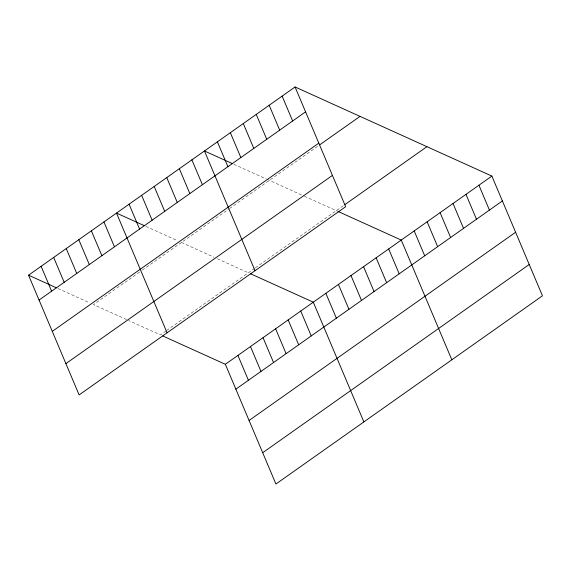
<?xml version="1.0" encoding="UTF-8"?>
<svg xmlns="http://www.w3.org/2000/svg" width="571" height="571" viewBox="0 0 571 571"><rect width="100%" height="100%" fill="white"/><g stroke="black" fill="none" stroke-linecap="round" stroke-linejoin="round"><path stroke-width="0.43" stroke-dasharray="2.85 2.14" d="M139.567 272.06L93.494 304.593L127.747 320.103M142.357 270.09L228.914 208.965M229.613 208.472L318.304 145.833M165.99 330.944L160.401 334.892L128.539 320.467M166.689 330.452L254.637 268.341M255.337 267.849L344.22 205.082M233.839 164.27L266.307 178.973M267.078 179.323L303.651 195.882M304.45 196.238L337.861 211.37M145.883 226.38L177.581 240.734M181.45 242.482L214.104 257.271M217.294 258.713L248.356 272.781M57.928 288.491L89.626 302.844"/><path stroke-width="0.86" d="M295.079 86.978L345.655 206.709L79.126 394.925L28.55 275.193L295.079 86.978L491.874 176.075L542.45 295.807L275.921 484.022L225.345 364.291L162.721 335.941M39.056 300.06L305.585 111.845M52.282 331.366L318.804 143.15M319.746 144.82L360.023 116.377M65.901 363.62L332.429 175.404M344.941 204.575L426.93 146.676M225.345 364.291L491.874 176.075M235.852 389.165L502.38 200.942M249.077 420.47L515.599 232.247M262.703 452.717L529.224 264.501M232.29 163.57L204.461 150.965L255.037 270.704M338.632 211.72L401.256 240.07L451.832 359.801M144.335 225.681L116.505 213.083L167.082 332.814M250.676 273.83L313.301 302.18L363.877 421.912M28.55 275.193L56.379 287.791M478.926 185.218L489.433 210.085M465.979 194.361L476.485 219.228M453.039 203.504L463.538 228.371M440.091 212.648L450.598 237.515M427.144 221.784L437.65 246.658M414.196 230.927L424.703 255.794M388.687 248.942L399.193 273.809M376.125 257.814L386.631 282.688M363.563 266.693L374.062 291.56M282.131 96.114L292.637 120.988M350.994 275.565L361.5 300.432M269.184 105.257L279.69 130.124M338.432 284.437L348.938 309.304M256.236 114.4L266.743 139.267M325.863 293.308L336.369 318.175M243.296 123.543L253.802 148.41M230.349 132.686L240.855 157.553M300.739 311.052L311.238 335.926M217.401 141.829L227.908 166.696M288.169 319.931L298.676 344.798M275.607 328.803L286.114 353.67M191.892 159.844L202.398 184.711M263.038 337.675L273.545 362.542M179.33 168.716L189.836 193.583M250.476 346.547L260.983 371.414M166.761 177.588L177.267 202.455M237.914 355.419L248.414 380.286M154.199 186.46L164.705 211.327M141.637 195.332L152.136 220.199M129.067 204.204L139.574 229.078M103.936 221.955L114.443 246.822M91.374 230.827L101.881 255.694M78.812 239.699L89.312 264.566M66.243 248.571L76.75 273.438M53.681 257.442L64.188 282.317M41.112 266.314L51.618 291.189"/></g></svg>
